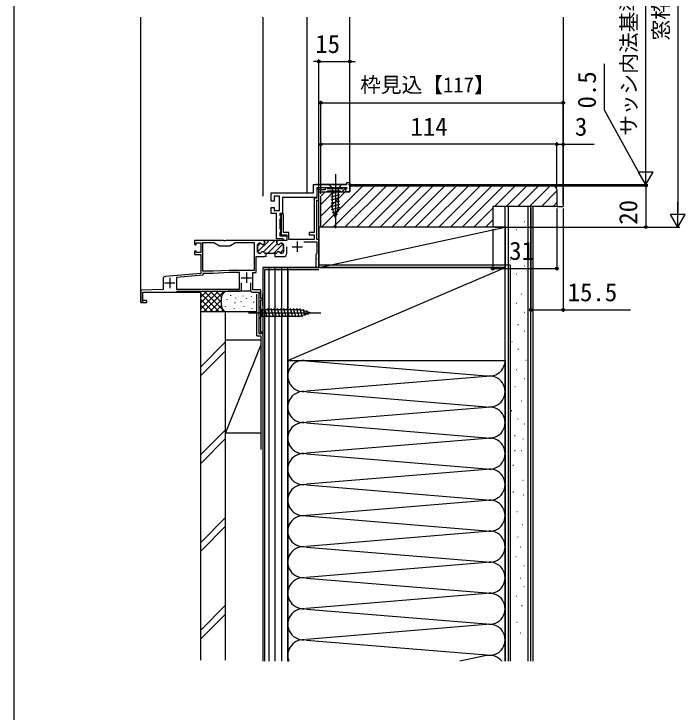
# Model space of a CAD drawing. Units: millimetres, scale not verified. Extents: x -525 to 525, y -784 to 780.
# Drawn here: x -525 to -200.8, y -1.9 to 335.5 of the extents above; entities that cross this region are included whole.
import ezdxf
from ezdxf.enums import TextEntityAlignment as Align

# ---------------------------------------------------------------- set-up
doc = ezdxf.new("R2010")
doc.units = ezdxf.units.MM
doc.header["$LTSCALE"] = 4
for name, color, linetype in [('0-2_YKK_11', 7, 'Continuous'), ('0-3_YKK_12', 2, 'Continuous'), ('0-4_YKK_13', 4, 'Continuous'), ('0-5_YKK_D', 6, 'Continuous'), ('0-6_YKK_ZWAK', 7, 'Continuous'), ('0-7_YSS_K', 3, 'Continuous'), ('0-8_YSS_KE', 3, 'Continuous')]:
    doc.layers.add(name, color=color, linetype=linetype)
doc.styles.add('ＭＳ ゴシック', font='')
doc.styles.get('ＭＳ ゴシック').set_extended_font_data('MS Gothic')

msp = doc.modelspace()

# ---------------------------------------------------------------- linework, layer by layer
at = {"layer": '0-2_YKK_11'}
for p, q in [((-407.342, 223.228), (-405.919, 224.652)), ((-407.342, 223.228), (-405.919, 224.652)), ((-407.342, 220.571), (-407.342, 223.871)), ((-407.342, 223.871), (-407.342, 220.571)), ((-407.342, 223.871), (-407.342, 220.571)), ((-407.327, 220.415), (-401.772, 225.971)), ((-407.327, 220.415), (-401.772, 225.971)), ((-406.542, 224.671), (-406.091, 224.671)), ((-406.091, 224.671), (-406.542, 224.671)), ((-406.091, 224.671), (-406.542, 224.671)), ((-404.447, 220.466), (-398.943, 225.971)), ((-404.447, 220.466), (-398.943, 225.971)), ((-402.315, 219.771), (-397.794, 224.291)), ((-402.315, 219.771), (-397.794, 224.291)), ((-399.486, 219.771), (-394.904, 224.353)), ((-399.486, 219.771), (-394.904, 224.353)), ((-398.042, 224.871), (-398.042, 225.671)), ((-395.993, 224.671), (-395.542, 224.671)), ((-395.542, 224.671), (-395.993, 224.671)), ((-395.542, 224.671), (-395.993, 224.671)), ((-394.742, 223.871), (-394.742, 220.571)), ((-394.742, 220.571), (-394.742, 223.871)), ((-394.742, 220.571), (-394.742, 223.871)), ((-393.142, 219.771), (-393.142, 222.971)), ((-390.643, 222.971), (-385.643, 222.971)), ((-388.143, 225.471), (-388.143, 220.471)), ((-406.228, 219.771), (-406.542, 219.771)), ((-406.542, 219.771), (-406.228, 219.771)), ((-406.542, 219.771), (-406.228, 219.771)), ((-403.457, 219.771), (-398.628, 219.771)), ((-396.423, 220.006), (-394.742, 221.686)), ((-396.423, 220.006), (-394.742, 221.686)), ((-395.542, 219.771), (-395.857, 219.771)), ((-395.857, 219.771), (-395.542, 219.771)), ((-395.857, 219.771), (-395.542, 219.771)), ((-412.747, 210.471), (-412.747, 205.471)), ((-449.743, 207.967), (-449.743, 202.967)), ((-415.247, 207.971), (-410.247, 207.971)), ((-452.243, 205.467), (-447.243, 205.467)), ((-415.047, 202.471), (-415.047, 205.571)), ((-410.747, 205.571), (-410.747, 201.971)), ((-446.443, 201.471), (-416.047, 201.471))]:
    msp.add_line(p, q, dxfattribs=at)
for points in [[(-400.743, 248.97), (-380.243, 248.97), (-380.243, 252.97), (-364.143, 252.97), (-364.143, 253.97), (-362.743, 253.97), (-362.743, 249.47), (-364.26, 249.47), (-365.067, 250.277), (-364.12, 251.225), (-364.221, 251.47), (-378.743, 251.47), (-378.743, 246.77), (-395.243, 246.77), (-395.243, 238.97), (-396.643, 238.97), (-396.643, 238.403), (-396.393, 237.97), (-396.143, 237.537), (-396.143, 236.903), (-396.393, 236.47), (-396.643, 236.037), (-396.643, 231.903), (-396.393, 231.47), (-396.143, 231.037), (-396.143, 230.403), (-396.393, 229.97), (-396.643, 229.537), (-396.643, 228.27), (-393.243, 228.27), (-393.243, 225.97), (-394.243, 225.97), (-394.743, 226.47), (-395.043, 226.77), (-398.143, 226.77), (-398.143, 238.97), (-400.743, 238.97), (-400.743, 241.97), (-399.243, 241.97), (-399.243, 240.47)], [(-384.91, 225.271), (-378.643, 225.271), (-378.643, 219.762), (-378.893, 219.466), (-379.143, 219.171), (-379.143, 212.971), (-377.743, 212.971), (-377.743, 216.512), (-377.863, 216.696), (-377.863, 217.246), (-377.743, 217.429), (-377.743, 226.471), (-378.743, 226.471), (-378.743, 245.471), (-377.743, 245.471), (-377.743, 249.471), (-374.038, 249.471), (-373.742, 249.721), (-373.447, 249.971), (-367.53, 249.971), (-367.234, 249.721), (-366.938, 249.471), (-366.66, 249.471), (-364.918, 251.212), (-365.026, 251.471), (-365.791, 251.471), (-366.291, 250.971), (-373.447, 250.971), (-373.743, 251.221), (-374.038, 251.471), (-374.738, 251.471), (-374.738, 250.471), (-377.543, 250.471), (-377.743, 250.671), (-378.043, 250.971), (-378.743, 250.971), (-378.743, 246.471), (-379.943, 246.471), (-379.943, 229.771), (-382.443, 229.771)], [(-399.243, 240.47), (-396.743, 240.47), (-396.743, 247.47), (-399.243, 247.47), (-399.243, 244.97), (-400.743, 244.97), (-400.743, 248.97)], [(-382.443, 229.771), (-382.443, 228.771), (-379.943, 228.771), (-379.943, 226.471), (-392.243, 226.471), (-392.243, 229.771), (-394.743, 229.771), (-394.743, 238.671), (-395.943, 238.671), (-395.943, 228.771), (-393.243, 228.771), (-393.243, 225.971), (-398.042, 225.971), (-398.042, 224.871)], [(-404.042, 224.871), (-404.042, 225.971), (-422.723, 225.971), (-422.983, 225.821), (-423.502, 225.821), (-423.762, 225.971), (-437.743, 225.971), (-437.743, 224.171), (-437.243, 223.671), (-436.943, 223.971), (-436.943, 224.771), (-434.743, 224.771), (-434.743, 220.171), (-436.943, 220.171), (-436.943, 220.871), (-437.243, 221.171), (-437.743, 220.671), (-437.743, 219.271), (-434.743, 219.271), (-434.743, 210.064), (-452.03, 208.552)], [(-397.742, 225.971), (-404.042, 225.971), (-404.042, 224.871)], [(-398.042, 224.871), (-398.042, 225.971), (-404.042, 225.971), (-404.042, 224.871)], [(-409.747, 200.971), (-406.617, 200.971), (-406.42, 200.631), (-406.743, 200.073), (-406.743, 180.971), (-404.743, 180.971), (-404.743, 181.671), (-405.743, 181.671), (-405.743, 197.271), (-404.743, 197.271), (-404.743, 197.971), (-405.743, 197.971), (-405.743, 202.172), (-409.547, 202.172), (-409.547, 210.471), (-407.943, 210.471), (-407.943, 218.171), (-404.162, 218.171), (-403.902, 218.321), (-403.367, 218.291), (-403.184, 218.171), (-403.092, 218.171), (-403.092, 219.771), (-403.457, 219.771)], [(-403.457, 219.771), (-403.092, 219.771), (-398.992, 219.771), (-398.628, 219.771)], [(-398.628, 219.771), (-398.992, 219.771), (-398.992, 218.171), (-398.901, 218.171), (-398.717, 218.291), (-398.167, 218.291), (-397.984, 218.171), (-394.742, 218.171)], [(-452.943, 207.555), (-452.943, 202.348), (-463.742, 201.971), (-463.742, 195.97), (-460.742, 195.97), (-460.742, 196.97), (-462.742, 196.97), (-462.742, 200.971), (-453.043, 200.971)]]:
    msp.add_lwpolyline(points, dxfattribs=at)
for points in [[(-433.743, 211.071), (-433.743, 225.071), (-428.514, 225.071), (-425.743, 223.471), (-420.743, 223.471), (-417.971, 225.071), (-408.943, 225.071), (-408.943, 211.471), (-421.1, 211.471), (-428.743, 211.071)], [(-446.443, 202.471), (-416.047, 202.471), (-416.047, 210.471), (-421.074, 210.471), (-428.716, 210.071), (-433.743, 210.071), (-433.743, 209.148), (-446.443, 208.037)]]:
    msp.add_lwpolyline(points, close=True, dxfattribs=at)
for centre, radius, start, end in [((-406.542, 223.871), 0.8, 90.00001, 179.99999), ((-406.542, 223.871), 0.8, 90.00001, 179.99999), ((-406.542, 223.871), 0.8, 90.00001, 179.99999), ((-406.091, 223.871), 0.8, 38.68219, 90.00001), ((-406.091, 223.871), 0.8, 38.68219, 90.00001), ((-406.091, 223.871), 0.8, 38.68219, 90.00001), ((-404.842, 224.871), 0.8, 218.68219, 359.99999), ((-404.842, 224.871), 0.8, 218.68219, 359.99999), ((-404.842, 224.871), 0.8, 218.68219, 359.99999), ((-397.242, 224.871), 0.8, 179.99999, 321.3178), ((-397.242, 224.871), 0.8, 179.99999, 321.3178), ((-397.242, 224.871), 0.8, 179.99999, 321.3178), ((-395.993, 223.871), 0.8, 89.99999, 141.31781), ((-395.993, 223.871), 0.8, 89.99999, 141.31781), ((-395.993, 223.871), 0.8, 89.99999, 141.31781), ((-395.542, 223.871), 0.8, 0.00001, 89.99999), ((-395.542, 223.871), 0.8, 0.00001, 89.99999), ((-395.542, 223.871), 0.8, 0.00001, 89.99999), ((-406.542, 220.571), 0.8, 180.00001, 269.99999), ((-406.542, 220.571), 0.8, 180.00001, 269.99999), ((-406.542, 220.571), 0.8, 180.00001, 269.99999), ((-406.228, 220.571), 0.8, 270, 330.00002), ((-406.228, 220.571), 0.8, 270, 330.00002), ((-406.228, 220.571), 0.8, 270, 330.00002), ((-404.842, 219.771), 0.8, 30, 150), ((-404.842, 219.771), 0.8, 30, 150), ((-404.842, 219.771), 0.8, 30, 150), ((-403.457, 220.571), 0.8, 209.99998, 270), ((-403.457, 220.571), 0.8, 209.99998, 270), ((-403.457, 220.571), 0.8, 209.99998, 270), ((-398.628, 220.571), 0.8, 270, 330.00002), ((-398.628, 220.571), 0.8, 270, 330.00002), ((-398.628, 220.571), 0.8, 270, 330.00002), ((-397.242, 219.771), 0.8, 30, 150), ((-397.242, 219.771), 0.8, 30, 150), ((-397.242, 219.771), 0.8, 30, 150), ((-395.857, 220.571), 0.8, 209.99998, 270), ((-395.857, 220.571), 0.8, 209.99998, 270), ((-395.857, 220.571), 0.8, 209.99998, 270), ((-395.542, 220.571), 0.8, 270.00001, 359.99999), ((-395.542, 220.571), 0.8, 270.00001, 359.99999), ((-395.542, 220.571), 0.8, 270.00001, 359.99999), ((-394.742, 219.771), 1.6, 270.00001, 359.99999), ((-451.943, 207.555), 1, 95.00001, 180.00002), ((-416.047, 202.471), 1, 270.00001, 359.99999), ((-409.747, 201.971), 1, 180.00001, 269.99999)]:
    msp.add_arc(centre, radius, start, end, dxfattribs=at)
at = {"layer": '0-3_YKK_12'}
for p, q in [((-463.746, 195.97), (-463.746, 333.97)), ((-404.746, 333.97), (-404.746, 247.425)), ((-383.543, 333.97), (-383.543, 248.97)), ((-362.743, 253.97), (-362.743, 333.97)), ((-364.743, 252.97), (-363.743, 253.97)), ((-363.743, 253.97), (-362.743, 253.97)), ((-364.743, 252.97), (-379.243, 252.97)), ((-404.744, 212.97), (-404.744, 180.97)), ((-462.742, 195.97), (-462.742, 200.971)), ((-462.742, 200.971), (-434.743, 200.971)), ((-406.744, 200.971), (-406.744, 180.97)), ((-463.746, 195.97), (-462.742, 195.97)), ((-404.744, 180.97), (-406.744, 180.97))]:
    msp.add_line(p, q, dxfattribs=at)
msp.add_lwpolyline([(-404.744, 212.97), (-377.743, 212.97), (-377.743, 251.47)], dxfattribs=at)
at = {"layer": '0-4_YKK_13'}
for p, q in [((-369.742, 257.97), (-369.742, 231.97)), ((-366.642, 252.97), (-372.842, 252.97)), ((-372.842, 252.97), (-371.292, 251.42)), ((-371.842, 248.676), (-367.642, 249.802)), ((-371.292, 251.42), (-371.292, 241.886)), ((-368.192, 251.42), (-371.292, 251.42)), ((-366.642, 252.97), (-368.192, 251.42)), ((-368.192, 241.886), (-368.192, 251.42)), ((-371.842, 247.123), (-367.642, 248.249)), ((-371.842, 245.57), (-367.642, 246.696)), ((-371.842, 244.018), (-367.642, 245.143)), ((-371.842, 242.465), (-367.642, 243.59)), ((-371.584, 240.981), (-367.642, 242.037)), ((-369.742, 236.97), (-371.292, 241.886)), ((-371.132, 239.549), (-368.096, 240.363)), ((-369.742, 236.97), (-368.192, 241.886)), ((-370.681, 238.117), (-368.631, 238.666)), ((-406.743, 194.07), (-406.743, 187.87)), ((-406.743, 194.07), (-405.193, 192.52)), ((-386.659, 192.52), (-405.193, 192.52)), ((-405.193, 192.52), (-405.193, 189.42)), ((-402.766, 188.87), (-403.892, 193.07)), ((-401.213, 188.87), (-402.339, 193.07)), ((-399.66, 188.87), (-400.786, 193.07)), ((-398.107, 188.87), (-399.233, 193.07)), ((-396.554, 188.87), (-397.68, 193.07)), ((-395.002, 188.87), (-396.127, 193.07)), ((-393.449, 188.87), (-394.574, 193.07)), ((-391.896, 188.87), (-393.021, 193.07)), ((-390.343, 188.87), (-391.468, 193.07)), ((-388.79, 188.87), (-389.915, 193.07)), ((-387.237, 188.87), (-388.362, 193.07)), ((-385.753, 189.129), (-386.809, 193.07)), ((-381.743, 190.97), (-386.659, 192.52)), ((-384.321, 189.58), (-385.135, 192.616)), ((-411.743, 190.97), (-376.743, 190.97)), ((-406.743, 187.87), (-405.193, 189.42)), ((-405.193, 189.42), (-386.659, 189.42)), ((-381.743, 190.97), (-386.659, 189.42)), ((-382.89, 190.032), (-383.439, 192.082))]:
    msp.add_line(p, q, dxfattribs=at)
at = {"layer": '0-5_YKK_D'}
for p, q in [((-204.325, 445.967), (-204.325, 239.471)), ((-219.742, 259.97), (-219.742, 425.967)), ((-377.743, 312.471), (-380.293, 312.471)), ((-377.743, 214.271), (-377.743, 313.471)), ((-377.743, 312.471), (-362.743, 312.471)), ((-362.743, 250.771), (-362.743, 313.471)), ((-362.743, 312.471), (-360.193, 312.471)), ((-376.742, 248.471), (-376.742, 293.471)), ((-376.742, 292.471), (-259.742, 292.471)), ((-259.742, 243.471), (-259.742, 293.471)), ((-376.742, 248.471), (-376.742, 273.471)), ((-262.742, 251.471), (-262.742, 273.471)), ((-262.742, 251.471), (-262.742, 273.471)), ((-259.742, 243.471), (-259.742, 273.471)), ((-262.742, 272.471), (-376.742, 272.471)), ((-262.742, 272.471), (-265.292, 272.471)), ((-262.742, 272.471), (-259.742, 272.471)), ((-259.742, 272.471), (-244.687, 272.471)), ((-219.742, 252.97), (-219.742, 265.095)), ((-219.742, 252.97), (-223.242, 259.032)), ((-216.242, 259.032), (-223.242, 259.032)), ((-219.742, 252.97), (-216.242, 259.032)), ((-219.742, 252.97), (-219.742, 255.52)), ((-363.443, 252.97), (-218.742, 252.97)), ((-363.443, 252.97), (-218.742, 252.97)), ((-361.742, 252.471), (-218.742, 252.471)), ((-263.742, 252.471), (-218.742, 252.471)), ((-219.742, 252.471), (-219.742, 252.97)), ((-219.742, 252.471), (-219.742, 252.97)), ((-219.742, 252.471), (-219.742, 249.921)), ((-219.742, 252.471), (-219.742, 232.471)), ((-204.325, 232.471), (-204.325, 244.595)), ((-275.243, 241.47), (-275.241, 191.469)), ((-262.742, 241.471), (-262.742, 211.471)), ((-259.742, 241.471), (-259.741, 191.469)), ((-204.325, 232.471), (-207.825, 238.533)), ((-200.825, 238.533), (-207.825, 238.533)), ((-204.325, 232.471), (-200.825, 238.533)), ((-293.742, 231.471), (-293.742, 211.471)), ((-292.742, 232.471), (-203.325, 232.471)), ((-292.742, 232.471), (-218.742, 232.471)), ((-293.742, 212.471), (-262.742, 212.471))]:
    msp.add_line(p, q, dxfattribs=at)
for points in [[(-219.742, 252.72), (-239.742, 288.9), (-239.742, 311.4)], [(-275.241, 192.469), (-259.741, 192.469), (-227.191, 192.47)]]:
    msp.add_lwpolyline(points, dxfattribs=at)
for centre in [(-377.743, 312.471), (-362.743, 312.471), (-376.742, 292.471), (-259.742, 292.471), (-376.742, 272.471), (-262.742, 272.471), (-262.742, 272.471), (-259.742, 272.471), (-219.742, 252.471), (-219.742, 252.471), (-219.742, 232.471), (-293.742, 212.471), (-262.742, 212.471), (-275.241, 192.469), (-259.741, 192.469)]:
    msp.add_circle(centre, 0.637, dxfattribs=at)
at = {"layer": '0-6_YKK_ZWAK'}
msp.add_line((-525, 746.5), (-525, -783.5), dxfattribs=at)
at = {"layer": '0-7_YSS_K'}
for p, q in [((-259.742, 333.97), (-259.742, 242.471)), ((-376.406, 232.471), (-356.406, 252.471)), ((-370.749, 232.471), (-350.749, 252.471)), ((-365.092, 232.471), (-345.092, 252.471)), ((-362.742, 251.792), (-362.063, 252.471)), ((-359.435, 232.471), (-339.435, 252.471)), ((-353.778, 232.471), (-333.778, 252.471)), ((-348.121, 232.471), (-328.121, 252.471)), ((-342.465, 232.471), (-322.465, 252.471)), ((-336.808, 232.471), (-316.808, 252.471)), ((-331.151, 232.471), (-311.151, 252.471)), ((-325.494, 232.471), (-305.494, 252.471)), ((-319.837, 232.471), (-299.837, 252.471)), ((-314.18, 232.471), (-294.18, 252.471)), ((-308.524, 232.471), (-288.524, 252.471)), ((-292.867, 242.471), (-282.867, 252.471)), ((-287.21, 242.471), (-277.21, 252.471)), ((-281.553, 242.471), (-271.553, 252.471)), ((-275.896, 242.471), (-265.896, 252.471)), ((-270.239, 242.471), (-262.742, 249.968)), ((-376.742, 243.448), (-370.719, 249.471)), ((-376.742, 237.792), (-365.063, 249.471)), ((-264.582, 242.471), (-262.742, 244.311)), ((-302.867, 232.471), (-293.742, 241.596)), ((-286.243, 242.471), (-286.243, 22.643)), ((-276.743, 242.471), (-276.743, 22.643)), ((-274.242, 22.643), (-274.242, 242.471)), ((-262.742, 242.471), (-259.742, 242.471)), ((-297.21, 232.471), (-293.742, 235.939)), ((-278.543, 235.092), (-278.343, 235.092)), ((-377.744, 232.47), (-377.744, 212.97)), ((-377.744, 212.97), (-287.744, 232.47)), ((-287.744, 232.47), (-377.743, 232.47)), ((-287.744, 232.47), (-287.744, 212.97)), ((-282.273, 231.362), (-282.073, 231.362)), ((-285.257, 216.637), (-285.057, 216.637)), ((-401.744, 22.643), (-401.744, 212.97)), ((-398.744, 22.643), (-398.744, 212.97)), ((-395.744, 212.97), (-395.744, 22.643)), ((-392.744, 167.97), (-287.744, 212.97)), ((-392.744, 35.603), (-392.744, 212.97)), ((-377.743, 212.97), (-287.744, 212.97)), ((-278.543, 213.653), (-278.343, 213.653)), ((-282.273, 209.923), (-282.073, 209.923)), ((-285.257, 204.701), (-285.057, 204.701)), ((-434.744, 198.642), (-431.91, 201.475)), ((-434.744, 195.813), (-429.082, 201.475)), ((-434.744, 192.985), (-426.253, 201.475)), ((-434.744, 191.47), (-434.744, 201.47)), ((-434.744, 200.328), (-425.886, 191.47)), ((-433.43, 191.47), (-423.429, 201.471)), ((-432.896, 201.308), (-423.057, 191.47)), ((-430.234, 201.475), (-424.744, 195.985)), ((-427.405, 201.475), (-424.744, 198.813)), ((-424.573, 201.471), (-423.778, 200.676)), ((-410.613, 201.471), (-421.744, 201.471)), ((-420.417, 199.47), (-420.417, 199.27)), ((-414.488, 199.254), (-414.488, 199.054)), ((-404.744, 194.47), (-404.744, 200.208)), ((-280.035, 200.225), (-279.835, 200.225)), ((-434.744, 197.5), (-428.714, 191.47)), ((-430.601, 191.47), (-424.744, 197.328)), ((-424.744, 194.47), (-424.744, 198.813)), ((-422.248, 197.613), (-422.248, 197.413)), ((-418.242, 195.944), (-418.242, 195.744)), ((-417.909, 198.281), (-417.909, 198.081)), ((-415.449, 196.547), (-415.449, 196.347)), ((-412.902, 197.947), (-412.902, 197.747)), ((-410.395, 198.95), (-410.395, 198.75)), ((-409.23, 196.278), (-409.23, 196.078)), ((-282.273, 195.749), (-282.073, 195.749)), ((-434.744, 194.671), (-431.543, 191.47)), ((-427.773, 191.47), (-424.744, 194.5)), ((-424.945, 191.47), (-423.963, 192.452)), ((-422.916, 194.275), (-422.916, 194.075)), ((-418.576, 193.274), (-418.576, 193.074)), ((-413.903, 194.275), (-413.903, 194.075)), ((-410.061, 193.274), (-410.061, 193.074)), ((-434.744, 191.843), (-434.371, 191.47)), ((-421.744, 191.47), (-434.744, 191.47)), ((-422.116, 191.47), (-422.095, 191.491)), ((-407.744, 191.47), (-421.744, 191.47)), ((-278.543, 191.274), (-278.343, 191.274)), ((-285.257, 188.29), (-285.057, 188.29)), ((-281.527, 185.306), (-281.327, 185.306)), ((-278.543, 182.322), (-278.343, 182.322)), ((-422.744, 176.928), (-434.744, 164.928)), ((-422.744, 177.971), (-405.743, 177.971)), ((-422.744, 132.971), (-422.744, 177.971)), ((-404.744, 177.971), (-404.744, 132.971)), ((-284.511, 177.1), (-284.311, 177.1)), ((-434.744, 160.685), (-422.744, 172.685)), ((-281.527, 173.37), (-281.327, 173.37)), ((-392.744, 22.643), (-392.744, 167.97)), ((-392.744, 167.97), (-392.744, 22.643)), ((-383.712, 167.812), (-296.775, 160.628)), ((-287.744, 167.97), (-287.744, 22.643)), ((-277.797, 168.148), (-277.597, 168.148)), ((-282.273, 163.672), (-282.073, 163.672)), ((-296.775, 160.312), (-383.712, 153.128)), ((-278.543, 159.196), (-278.343, 159.196)), ((-283.019, 155.466), (-282.819, 155.466)), ((-383.712, 152.812), (-296.775, 145.628)), ((-279.96, 148.535), (-279.76, 148.535)), ((-296.775, 145.312), (-383.712, 138.128)), ((-284.762, 143.734), (-284.562, 143.734)), ((-281.56, 139.732), (-281.36, 139.732)), ((-383.712, 137.812), (-296.775, 130.628)), ((-278.359, 137.331), (-278.159, 137.331)), ((-422.744, 134.502), (-434.744, 122.502)), ((-283.161, 131.729), (-282.961, 131.729)), ((-422.744, 130.259), (-434.744, 118.259)), ((-296.775, 130.312), (-383.712, 123.128)), ((-279.159, 130.128), (-278.959, 130.128)), ((-383.712, 122.812), (-296.775, 115.628)), ((-283.161, 124.526), (-282.961, 124.526)), ((-279.96, 124.526), (-279.76, 124.526)), ((-296.775, 115.312), (-383.712, 108.128)), ((-283.961, 117.323), (-283.761, 117.323)), ((-279.159, 110.121), (-278.959, 110.121)), ((-383.712, 107.812), (-296.775, 100.628)), ((-283.961, 104.519), (-283.761, 104.519)), ((-278.826, 103.094), (-278.626, 103.094)), ((-296.775, 100.312), (-383.712, 93.128)), ((-282.102, 94.984), (-281.902, 94.984)), ((-422.744, 92.075), (-434.744, 80.075)), ((-383.712, 92.812), (-296.775, 85.628)), ((-422.744, 87.833), (-434.744, 75.833)), ((-279.508, 88.757), (-279.308, 88.757)), ((-296.775, 85.312), (-383.712, 78.128)), ((-281.583, 82.789), (-281.383, 82.789)), ((-383.712, 77.812), (-296.775, 70.628)), ((-280.286, 77.859), (-280.086, 77.859)), ((-282.621, 73.189), (-282.421, 73.189)), ((-296.775, 70.312), (-383.712, 63.128)), ((-278.729, 68.778), (-278.529, 68.778)), ((-383.712, 62.812), (-296.775, 55.628)), ((-280.546, 62.811), (-280.346, 62.811)), ((-278.729, 58.659), (-278.529, 58.659)), ((-296.775, 55.312), (-383.712, 48.128)), ((-282.362, 53.989), (-282.162, 53.989)), ((-422.744, 49.649), (-434.744, 37.649)), ((-383.712, 47.812), (-296.775, 40.628)), ((-279.767, 49.578), (-279.567, 49.578)), ((-422.744, 45.406), (-434.744, 33.406)), ((-282.102, 41.534), (-281.902, 41.534)), ((-296.775, 40.312), (-383.712, 33.128)), ((-280.286, 36.345), (-280.086, 36.345)), ((-383.712, 32.812), (-296.775, 25.628)), ((-296.775, 25.312), (-309.569, 22.643))]:
    msp.add_line(p, q, dxfattribs=at)
for points in [[(-392.744, 212.97), (-404.744, 212.97), (-404.744, 22.643)], [(-405.743, 175.473), (-422.744, 132.971), (-405.743, 132.971)]]:
    msp.add_lwpolyline(points, dxfattribs=at)
for centre, radius, start, end in [((-421.744, 198.471), 3, 90, 180), ((-421.744, 194.47), 3, 180, 270), ((-385.244, 160.47), 7.5, 78.21647, 281.78354), ((-295.244, 167.97), 7.5, 258.21647, 0), ((-295.244, 152.97), 7.5, 258.21647, 101.78354), ((-385.244, 145.47), 7.5, 78.21647, 281.78354), ((-295.244, 137.97), 7.5, 258.21647, 101.78354), ((-385.244, 130.47), 7.5, 78.21647, 281.78354), ((-295.244, 122.97), 7.5, 258.21647, 101.78354), ((-385.244, 115.47), 7.5, 78.21647, 281.78354), ((-295.244, 107.97), 7.5, 258.21647, 101.78354), ((-385.244, 100.47), 7.5, 78.21647, 281.78354), ((-295.244, 92.97), 7.5, 258.21647, 101.78354), ((-385.244, 85.47), 7.5, 78.21647, 281.78354), ((-295.244, 77.97), 7.5, 258.21647, 101.78354), ((-385.244, 70.47), 7.5, 78.21647, 281.78354), ((-295.244, 62.97), 7.5, 258.21647, 101.78354), ((-385.244, 55.47), 7.5, 78.21647, 281.78354), ((-295.244, 47.97), 7.5, 258.21647, 101.78354), ((-385.244, 40.47), 7.5, 78.21647, 281.78354), ((-295.244, 32.97), 7.5, 258.21647, 101.78354), ((-385.244, 25.47), 7.5, 78.21647, 202.1432), ((-295.244, 17.97), 7.5, 38.54117, 101.78354)]:
    msp.add_arc(centre, radius, start, end, dxfattribs=at)
at = {"layer": '0-8_YSS_KE'}
for p, q in [((-362.742, 252.471), (-264.742, 252.471)), ((-287.743, 22.643), (-287.743, 242.471)), ((-275.243, 242.471), (-287.743, 242.471)), ((-275.243, 22.643), (-275.243, 242.47)), ((-285.245, 213.97), (-377.745, 213.97)), ((-285.245, 213.97), (-285.245, 22.643)), ((-403.744, 211.97), (-377.743, 211.97)), ((-403.744, 22.643), (-403.744, 211.97)), ((-407.758, 179.971), (-407.758, 199.971)), ((-422.744, 191.47), (-434.744, 191.47)), ((-434.744, 23.146), (-434.744, 191.47)), ((-422.744, 23.146), (-422.744, 191.47))]:
    msp.add_line(p, q, dxfattribs=at)
for points in [[(-262.742, 250.471), (-262.742, 242.471), (-293.742, 242.471), (-293.742, 232.471), (-376.742, 232.471), (-376.742, 247.471), (-374.742, 249.471), (-362.742, 249.471), (-362.742, 252.471)], [(-407.758, 179.971), (-405.743, 179.971), (-405.743, 124.971)]]:
    msp.add_lwpolyline(points, dxfattribs=at)
msp.add_lwpolyline([(-287.744, 167.97), (-287.744, 212.97), (-392.744, 212.97), (-392.744, 167.97)], close=True, dxfattribs=at)
msp.add_arc((-264.742, 250.471), 2, 0.00001, 89.99999, dxfattribs=at)

# ---------------------------------------------------------------- texts
at = {"layer": '0-5_YKK_D', "style": 'ＭＳ ゴシック'}
for s, height, rotation, p in [('サッシ内法基準寸法h', 7.331, 90, (-222.106, 276.548)), ('窓枠Ｈ', 7.331, 90, (-206.632, 322.69)), ('0.5', 8.798, 90, (-241.242, 289.787)), ('20', 8.798, 90, (-221.242, 233.607)), ('15.5', 8.798, 0.001, (-257.532, 193.969))]:
    msp.add_text(s, height=height, rotation=rotation, dxfattribs=at).set_placement(p, align=Align.BOTTOM_LEFT)
for s, height, p in [('15', 8.798, (-379.447, 313.971)), ('枠見込【117】', 7.331, (-357.759, 295.334)), ('114', 8.798, (-333.48, 273.971)), ('3', 8.798, (-254.028, 273.971)), ('31', 8.798, (-285.776, 213.971))]:
    msp.add_text(s, height=height, dxfattribs=at).set_placement(p, align=Align.BOTTOM_LEFT)

doc.saveas('drawing.dxf')
